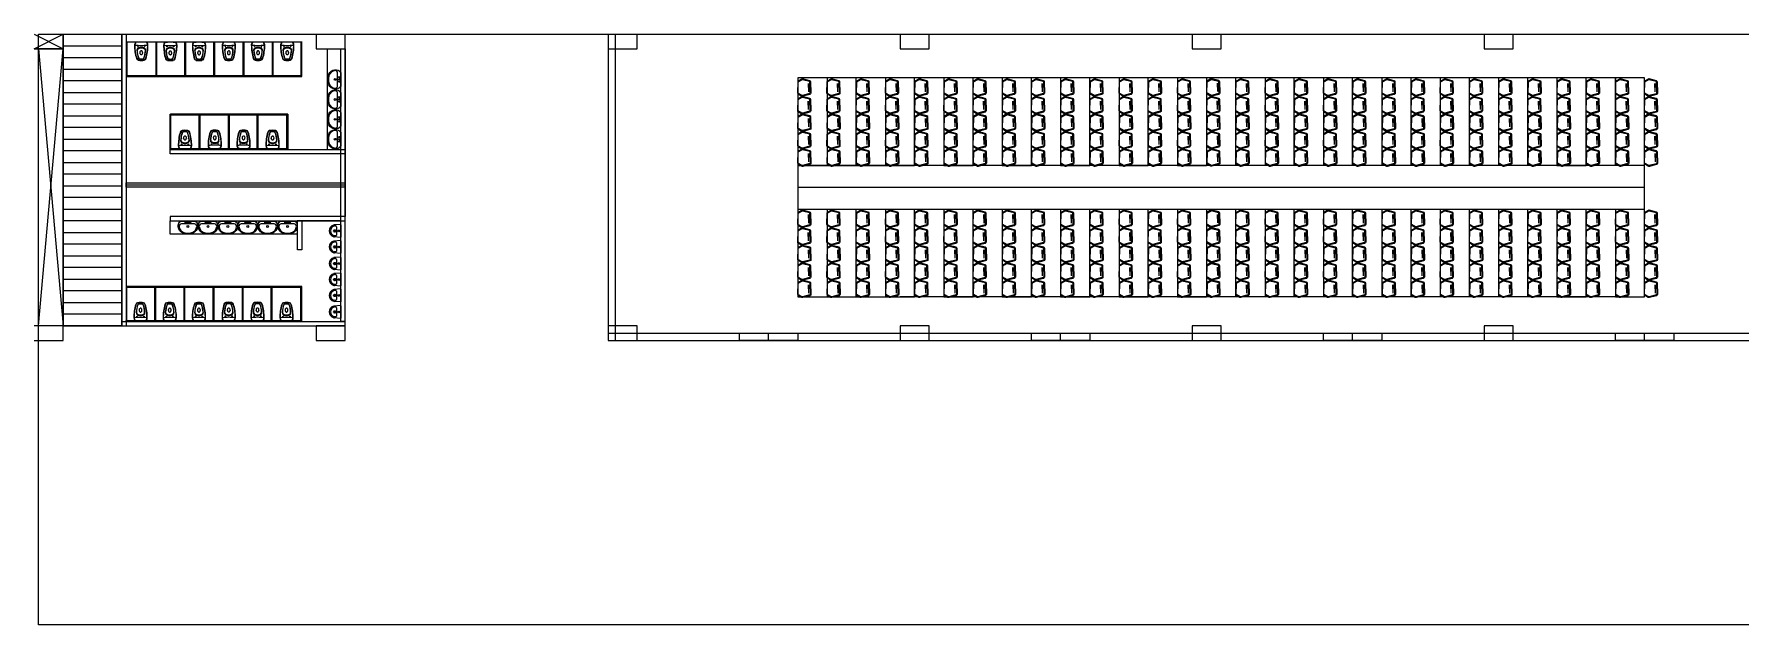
# Model space of a CAD drawing. Header units: millimetres. Extents: x 332 to 5606, y 276 to 1426.
# Drawn here: x 2323.7 to 2382.1, y 1328.7 to 1349 of the extents above; entities that cross this region are included whole.
import ezdxf

# ---------------------------------------------------------------- set-up
doc = ezdxf.new("R2010")
doc.units = ezdxf.units.MM

# ---------------------------------------------------------------- blocks, each defined once
blk = doc.blocks.new('Cadeira-Auditório-P1')
blk.add_line((0, 0.085), (-0.186, 0.085))
for points in [[(-0.235, 0.048), (-0.297, -0.195, 0.19305), (-0.292, -0.232), (-0.235, -0.334, 0.271204), (-0.191, -0.36), (0, -0.36)], [(-0.206, 0.04), (-0.268, -0.203, 0.19305), (-0.266, -0.217), (-0.186, -0.36, 0.221086)], [(0, 0.085), (-0.186, 0.085, 0.342369), (-0.235, 0.048)], [(0, 0.055), (-0.186, 0.055, 0.342369), (-0.206, 0.04, 0.342369)], [(0, 0.085), (0.187, 0.085, -0.342369), (0.235, 0.048)], [(0, 0.055), (0.187, 0.055, -0.342369), (0.206, 0.04, -0.342369)], [(0.235, 0.048), (0.298, -0.195, -0.19305), (0.293, -0.232), (0.236, -0.334, -0.271204), (0.192, -0.36), (0, -0.36)], [(0.206, 0.04), (0.269, -0.203, -0.19305), (0.267, -0.217), (0.187, -0.36, -0.271204)]]:
    blk.add_lwpolyline(points, format="xyb")
for points in [[(-0.145, 0), (0.142, 0)], [(-0.008, 0), (-0.145, 0)]]:
    blk.add_lwpolyline(points)
blk = doc.blocks.new('vaso_cx_acoplada_1')
at = {"linetype": 'Continuous'}
for centre in [(-0.111, -0.242), (0.122, -0.242)]:
    blk.add_circle(centre, 0.008, dxfattribs=at)
for centre, radius, start, end in [((-0.115, -0.184), 0.11, 136.53258, 180), ((1.375, -0.195), 1.6, 179.59001, 196.60114), ((0.001, -0.212), 0.215, 171.57167, 179.2851), ((1.375, -0.195), 1.59, 180.52436, 196.19572), ((0.001, -0.212), 0.215, 163.97838, 171.57167), ((-0.204, -0.182), 0.008, 171.57167, 263.63486), ((-0.101, -0.184), 0.11, 136.53258, 164.49464), ((0.005, 1.698), 1.9, 263.63486, 270), ((-0.249, -0.065), 0.07, 321.85553, 326.36654), ((-0.183, -0.109), 0.01, 95.71718, 146.36654), ((0.005, -1.99), 1.9, 90, 95.71718), ((-0.235, -0.065), 0.07, 321.85553, 326.36654), ((-0.16, -0.118), 0.0225, 114.52369, 139.29493), ((-0.071, -0.363), 0.075, 120.55827, 184.24766), ((0.852, -0.295), 1, 184.24766, 200.25979), ((-0.061, -0.382), 0.075, 116.10896, 182.02894), ((0.664, -0.356), 0.8, 182.02894, 200.9188), ((0.005, -0.493), 0.225, 90, 120.55827), ((0.005, -0.517), 0.225, 90, 116.10896), ((0.019, -0.458), 0.0636, 167.77794, 198.82445), ((-0.038, -0.446), 0.00501, 140.01374, 160.52979), ((-0.045, -0.439), 0.00416, 309.47185, 346.49014), ((0.048, -0.453), 0.0893, 163.27766, 172.12192), ((0.022, -0.458), 0.0664, 197.88836, 217.92673), ((0.027, -0.446), 0.0677, 144.04569, 163.27766), ((0.012, -0.466), 0.0536, 217.92673, 242.00627), ((0.014, -0.437), 0.0515, 119.72953, 144.04569), ((0.005, -0.478), 0.0398, 242.00627, 270), ((0.005, -0.422), 0.0347, 90, 119.72953), ((0.005, -1.99), 1.9, 84.28282, 90), ((0.005, 1.698), 1.9, 270, 276.36514), ((0.005, -0.493), 0.225, 59.44173, 90), ((0.005, -0.517), 0.225, 63.89104, 90), ((0.005, -0.422), 0.0347, 60.27047, 90), ((0.005, -0.478), 0.0398, 270, 297.99373), ((-0.003, -0.437), 0.0515, 35.95431, 60.27047), ((-0.001, -0.466), 0.0536, 297.99373, 322.07327), ((-0.016, -0.446), 0.0677, 16.72234, 35.95431), ((-0.011, -0.458), 0.0664, 322.07327, 342.11164), ((-0.037, -0.453), 0.0893, 7.87808, 16.72234), ((0.056, -0.439), 0.00416, 193.50986, 230.52815), ((-0.008, -0.458), 0.0636, 341.17555, 12.22206), ((0.049, -0.446), 0.00501, 19.47021, 39.98626), ((-0.653, -0.356), 0.8, 339.0812, 357.97106), ((-0.841, -0.295), 1, 339.74021, 355.75234), ((0.071, -0.382), 0.075, 357.97106, 63.89104), ((0.082, -0.363), 0.075, 355.75234, 59.44173), ((-1.364, -0.195), 1.59, 343.80428, 359.47564), ((-1.364, -0.195), 1.6, 343.39886, 0.40999), ((0.171, -0.118), 0.0225, 40.70507, 65.47631), ((0.246, -0.065), 0.07, 213.63346, 218.14447), ((0.111, -0.184), 0.11, 15.50536, 43.46742), ((0.194, -0.109), 0.01, 33.63346, 84.28282), ((0.26, -0.065), 0.07, 213.63346, 218.14447), ((0.125, -0.184), 0.11, 0, 43.46742), ((0.215, -0.182), 0.008, 276.36514, 8.42833), ((0.01, -0.212), 0.215, 8.42833, 16.02162), ((0.01, -0.212), 0.215, 0.7149, 8.42833), ((-0.081, -0.629), 0.08, 196.60114, 260.40415), ((-0.075, -0.616), 0.08, 196.19572, 260.88992), ((0.005, -0.117), 0.6, 260.40415, 270), ((0.005, -0.117), 0.586, 260.88992, 270), ((-0.062, -0.632), 0.026, 200.25979, 262.53667), ((-0.059, -0.633), 0.026, 200.9188, 262.88031), ((0.005, -0.117), 0.546, 262.53667, 270), ((0.005, -0.117), 0.546, 270, 277.46333), ((0.005, -0.117), 0.586, 270, 279.11008), ((0.005, -0.117), 0.6, 270, 279.59585), ((0.07, -0.633), 0.026, 277.11969, 339.0812), ((0.073, -0.632), 0.026, 277.46333, 339.74021), ((0.086, -0.616), 0.08, 279.11008, 343.80428), ((0.092, -0.629), 0.08, 279.59585, 343.39886)]:
    blk.add_arc(centre, radius, start, end, dxfattribs=at)
blk = doc.blocks.new('mictorio')
for p, q in [((-0.214, 0), (0.214, 0)), ((-0.221, -0.008), (-0.203, -0.242)), ((-0.171, -0.19), (-0.165, -0.236)), ((-0.143, -0.157), (0.143, -0.157)), ((0.171, -0.19), (0.165, -0.236)), ((0.221, -0.008), (0.203, -0.242))]:
    blk.add_line(p, q)
for centre, radius in [((-0.028, -0.196), 0.0107), ((-0.028, -0.227), 0.0107), ((0, -0.072), 0.0286), ((0, -0.072), 0.0143), ((0, -0.18), 0.0107), ((0, -0.243), 0.0107), ((0.028, -0.196), 0.0107), ((0.028, -0.227), 0.0107)]:
    blk.add_circle(centre, radius)
for centre, radius, start, end in [((-0.214, -0.007), 0.00716, 90, 184.572), ((0.214, -0.007), 0.00716, 355.428, 90), ((-0.13, -0.229), 0.0737, 108.63175, 194.85038), ((0, -0.192), 0.209, 195.65293, 344.34707), ((-0.143, -0.186), 0.0286, 90, 187.76517), ((0, -0.181), 0.174, 198.68934, 341.31066), ((0.143, -0.186), 0.0286, 352.23483, 90), ((0.13, -0.229), 0.0737, 345.14962, 71.36825)]:
    blk.add_arc(centre, radius, start, end)
blk = doc.blocks.new('lavatorio_66x45')
blk.add_lwpolyline([(-0.285, -0.029, -0.247757), (-0.23, 0), (0, 0), (0.23, 0, -0.247757), (0.285, -0.029, -0.523187), (0.129, -0.437, -0.064231), (0, -0.454, -0.064231), (-0.129, -0.437, -0.523187)], format="xyb", close=True)
for points in [[(0.122, -0.408, 0.331039), (0.301, -0.191, 0.428943), (0.221, -0.107), (0, -0.107), (-0.221, -0.107, 0.428943), (-0.301, -0.191, 0.331039), (-0.122, -0.408)], [(-0.284, -0.053, -0.019603), (-0.274, -0.037, -0.247757), (-0.23, -0.013), (0.23, -0.013, -0.247757), (0.274, -0.037, -0.019603), (0.284, -0.053, -0.064281)]]:
    blk.add_lwpolyline(points, format="xyb")
for centre, radius in [((-0.074, -0.053), 0.0234), ((0, -0.194), 0.03), ((0, -0.053), 0.0234), ((0.074, -0.053), 0.0234)]:
    blk.add_circle(centre, radius)
for start, end in [(253.49072, 270), (270, 286.50928)]:
    blk.add_arc((0, 0.053), 0.477, start, end)

msp = doc.modelspace()

# ---------------------------------------------------------------- linework, layer by layer
at = {"color": 1}
for p, q in [((2323.664, 1348.972), (2324.664, 1348.472)), ((2323.664, 1348.472), (2324.664, 1348.972)), ((2324.664, 1348.972), (2324.664, 1348.572)), ((2324.664, 1348.972), (2324.664, 1348.472)), ((2326.814, 1348.972), (2326.814, 1338.972)), ((2334.321, 1338.972), (2334.321, 1348.972)), ((2343.321, 1348.972), (2343.321, 1338.472)), ((2343.571, 1338.472), (2343.571, 1348.972)), ((2324.664, 1348.472), (2323.664, 1348.472)), ((2323.814, 1338.972), (2324.664, 1348.472)), ((2324.664, 1348.472), (2323.814, 1348.472)), ((2323.814, 1348.472), (2324.664, 1338.972)), ((2324.664, 1348.472), (2324.664, 1338.972)), ((2326.664, 1348.472), (2326.664, 1338.972)), ((2324.664, 1338.972), (2323.814, 1338.972)), ((2326.664, 1338.972), (2326.664, 1339.122)), ((2326.664, 1339.122), (2334.321, 1339.122)), ((2326.664, 1338.972), (2334.321, 1338.972)), ((2343.321, 1338.722), (2424.321, 1338.722)), ((2343.321, 1338.472), (2384.321, 1338.472)), ((2343.321, 1338.472), (2343.571, 1338.472))]:
    msp.add_line(p, q, dxfattribs=at)
for p, q in [((2324.664, 1348.472), (2324.664, 1348.972)), ((2324.664, 1338.972), (2324.664, 1348.972)), ((2324.664, 1348.572), (2326.664, 1348.572)), ((2324.664, 1348.572), (2324.664, 1348.172)), ((2326.664, 1348.972), (2326.664, 1348.472)), ((2326.664, 1338.972), (2326.664, 1348.972)), ((2333.321, 1348.972), (2333.321, 1348.472)), ((2334.321, 1348.472), (2334.321, 1348.972)), ((2343.321, 1348.972), (2343.321, 1348.472)), ((2344.321, 1348.472), (2344.321, 1348.972)), ((2353.321, 1348.972), (2353.321, 1348.472)), ((2354.321, 1348.472), (2354.321, 1348.972)), ((2363.321, 1348.972), (2363.321, 1348.472)), ((2364.321, 1348.472), (2364.321, 1348.972)), ((2373.321, 1348.972), (2373.321, 1348.472)), ((2374.321, 1348.472), (2374.321, 1348.972)), ((2323.664, 1348.472), (2324.664, 1348.472)), ((2323.814, 1348.472), (2324.664, 1348.472)), ((2324.664, 1348.172), (2326.664, 1348.172)), ((2324.664, 1348.172), (2324.664, 1347.772)), ((2333.321, 1348.472), (2334.321, 1348.472)), ((2343.321, 1348.472), (2344.321, 1348.472)), ((2353.321, 1348.472), (2354.321, 1348.472)), ((2363.321, 1348.472), (2364.321, 1348.472)), ((2373.321, 1348.472), (2374.321, 1348.472)), ((2324.664, 1347.772), (2326.664, 1347.772)), ((2326.664, 1347.372), (2324.664, 1347.372)), ((2324.664, 1347.372), (2324.664, 1346.972)), ((2326.664, 1347.772), (2326.664, 1347.372)), ((2324.664, 1346.972), (2326.664, 1346.972)), ((2326.664, 1346.972), (2326.664, 1346.572)), ((2326.664, 1346.572), (2324.664, 1346.572)), ((2324.664, 1346.572), (2324.664, 1346.172)), ((2324.664, 1346.172), (2326.664, 1346.172)), ((2326.664, 1345.772), (2324.664, 1345.772)), ((2324.664, 1345.772), (2324.664, 1345.372)), ((2326.664, 1346.172), (2326.664, 1345.772)), ((2324.664, 1345.372), (2326.664, 1345.372)), ((2326.664, 1345.372), (2326.664, 1344.972)), ((2326.664, 1344.972), (2324.664, 1344.972)), ((2324.664, 1344.972), (2324.664, 1344.572)), ((2324.664, 1344.572), (2326.664, 1344.572)), ((2326.664, 1344.572), (2326.664, 1344.172)), ((2326.664, 1344.172), (2324.664, 1344.172)), ((2324.664, 1344.172), (2324.664, 1343.772)), ((2324.664, 1343.772), (2326.664, 1343.772)), ((2326.664, 1343.372), (2324.664, 1343.372)), ((2324.664, 1343.372), (2324.664, 1342.972)), ((2326.664, 1343.772), (2326.664, 1343.372)), ((2324.664, 1342.972), (2326.664, 1342.972)), ((2326.664, 1342.972), (2326.664, 1342.572)), ((2326.664, 1342.572), (2324.664, 1342.572)), ((2324.664, 1342.572), (2324.664, 1342.172)), ((2324.664, 1342.172), (2326.664, 1342.172)), ((2326.664, 1342.172), (2326.664, 1341.772)), ((2326.664, 1341.772), (2324.664, 1341.772)), ((2324.664, 1341.772), (2324.664, 1341.372)), ((2324.664, 1341.372), (2326.664, 1341.372)), ((2326.664, 1340.972), (2324.664, 1340.972)), ((2324.664, 1340.972), (2324.664, 1340.572)), ((2326.664, 1341.372), (2326.664, 1340.972)), ((2324.664, 1340.572), (2326.664, 1340.572)), ((2326.664, 1340.572), (2326.664, 1340.172)), ((2326.664, 1340.172), (2324.664, 1340.172)), ((2324.664, 1340.172), (2324.664, 1339.772)), ((2324.664, 1339.772), (2326.664, 1339.772)), ((2326.664, 1339.772), (2326.664, 1339.372)), ((2326.664, 1339.372), (2324.664, 1339.372)), ((2324.664, 1339.372), (2324.664, 1338.972)), ((2324.664, 1338.972), (2323.664, 1338.972)), ((2324.664, 1338.472), (2324.664, 1338.972)), ((2326.664, 1338.972), (2324.664, 1338.972)), ((2324.664, 1338.972), (2326.664, 1338.972)), ((2334.321, 1338.972), (2333.321, 1338.972)), ((2333.321, 1338.972), (2333.321, 1338.472)), ((2334.321, 1338.472), (2334.321, 1338.972)), ((2344.321, 1338.972), (2343.321, 1338.972)), ((2343.321, 1338.972), (2343.321, 1338.472)), ((2344.321, 1338.472), (2344.321, 1338.972)), ((2354.321, 1338.972), (2353.321, 1338.972)), ((2353.321, 1338.972), (2353.321, 1338.472)), ((2354.321, 1338.472), (2354.321, 1338.972)), ((2364.321, 1338.972), (2363.321, 1338.972)), ((2363.321, 1338.972), (2363.321, 1338.472)), ((2364.321, 1338.472), (2364.321, 1338.972)), ((2374.321, 1338.972), (2373.321, 1338.972)), ((2373.321, 1338.972), (2373.321, 1338.472)), ((2374.321, 1338.472), (2374.321, 1338.972)), ((2323.664, 1338.472), (2324.664, 1338.472)), ((2333.321, 1338.472), (2334.321, 1338.472)), ((2343.321, 1338.472), (2344.321, 1338.472)), ((2353.321, 1338.472), (2354.321, 1338.472)), ((2363.321, 1338.472), (2364.321, 1338.472)), ((2373.321, 1338.472), (2374.321, 1338.472))]:
    msp.add_line(p, q)
at = {"color": 3}
for p, q in [((2326.813, 1348.722), (2326.813, 1347.522)), ((2332.798, 1348.692), (2326.813, 1348.692)), ((2326.828, 1348.722), (2326.828, 1347.522)), ((2326.828, 1348.722), (2326.828, 1347.522)), ((2326.843, 1348.722), (2326.843, 1347.522)), ((2327.828, 1348.722), (2327.828, 1347.522)), ((2327.858, 1348.722), (2327.858, 1347.522)), ((2328.813, 1348.722), (2328.813, 1347.522)), ((2328.828, 1348.722), (2328.828, 1347.522)), ((2328.828, 1348.722), (2328.828, 1347.522)), ((2328.843, 1348.722), (2328.843, 1347.522)), ((2329.813, 1348.722), (2329.813, 1347.522)), ((2329.828, 1348.722), (2329.828, 1347.522)), ((2329.828, 1348.722), (2329.828, 1347.522)), ((2329.843, 1348.722), (2329.843, 1347.522)), ((2330.813, 1348.722), (2330.813, 1347.522)), ((2330.828, 1348.722), (2330.828, 1347.522)), ((2330.828, 1348.722), (2330.828, 1347.522)), ((2330.843, 1348.722), (2330.843, 1347.522)), ((2331.813, 1348.722), (2331.813, 1347.522)), ((2331.828, 1348.722), (2331.828, 1347.522)), ((2331.843, 1348.722), (2331.843, 1347.522)), ((2332.798, 1348.722), (2332.798, 1347.522)), ((2332.828, 1347.522), (2332.828, 1348.722)), ((2334.171, 1339.125), (2334.171, 1348.472)), ((2334.171, 1348.472), (2334.321, 1348.472)), ((2334.321, 1348.472), (2334.321, 1343.797)), ((2326.813, 1347.552), (2332.828, 1347.552)), ((2326.813, 1347.522), (2326.828, 1347.522)), ((2326.828, 1347.522), (2327.828, 1347.522)), ((2327.828, 1347.522), (2327.828, 1347.552)), ((2327.828, 1347.522), (2328.828, 1347.522)), ((2328.828, 1347.522), (2329.828, 1347.522)), ((2329.828, 1347.522), (2330.828, 1347.522)), ((2330.828, 1347.522), (2331.828, 1347.522)), ((2331.828, 1347.522), (2332.828, 1347.522)), ((2353.321, 1347.472), (2349.821, 1347.472)), ((2349.821, 1347.472), (2349.821, 1344.472)), ((2349.821, 1347.472), (2349.821, 1344.472)), ((2350.821, 1347.472), (2350.821, 1344.472)), ((2350.821, 1347.472), (2350.821, 1344.472)), ((2351.821, 1344.472), (2351.821, 1347.472)), ((2351.821, 1344.472), (2351.821, 1347.472)), ((2352.821, 1347.472), (2352.821, 1344.472)), ((2352.821, 1347.472), (2352.821, 1344.472)), ((2377.821, 1347.472), (2353.321, 1347.472)), ((2353.821, 1344.472), (2353.821, 1347.472)), ((2353.821, 1344.472), (2353.821, 1347.472)), ((2354.821, 1347.472), (2354.821, 1344.472)), ((2354.821, 1347.472), (2354.821, 1344.472)), ((2355.821, 1344.472), (2355.821, 1347.472)), ((2355.821, 1344.472), (2355.821, 1347.472)), ((2356.821, 1347.472), (2356.821, 1344.472)), ((2356.821, 1347.472), (2356.821, 1344.472)), ((2357.821, 1344.472), (2357.821, 1347.472)), ((2357.821, 1344.472), (2357.821, 1347.472)), ((2358.821, 1347.472), (2358.821, 1344.472)), ((2358.821, 1347.472), (2358.821, 1344.472)), ((2359.821, 1344.472), (2359.821, 1347.472)), ((2359.821, 1344.472), (2359.821, 1347.472)), ((2360.821, 1347.472), (2360.821, 1344.472)), ((2360.821, 1347.472), (2360.821, 1344.472)), ((2361.821, 1344.472), (2361.821, 1347.472)), ((2361.821, 1344.472), (2361.821, 1347.472)), ((2362.821, 1347.472), (2362.821, 1344.472)), ((2362.821, 1347.472), (2362.821, 1344.472)), ((2363.821, 1347.472), (2363.821, 1344.472)), ((2363.821, 1347.472), (2363.821, 1344.472)), ((2364.821, 1344.472), (2364.821, 1347.472)), ((2364.821, 1344.472), (2364.821, 1347.472)), ((2365.821, 1347.472), (2365.821, 1344.472)), ((2365.821, 1347.472), (2365.821, 1344.472)), ((2366.821, 1344.472), (2366.821, 1347.472)), ((2366.821, 1344.472), (2366.821, 1347.472)), ((2367.821, 1347.472), (2367.821, 1344.472)), ((2367.821, 1347.472), (2367.821, 1344.472)), ((2368.821, 1344.472), (2368.821, 1347.472)), ((2368.821, 1344.472), (2368.821, 1347.472)), ((2369.821, 1347.472), (2369.821, 1344.472)), ((2369.821, 1347.472), (2369.821, 1344.472)), ((2370.821, 1344.472), (2370.821, 1347.472)), ((2370.821, 1344.472), (2370.821, 1347.472)), ((2371.821, 1347.472), (2371.821, 1344.472)), ((2371.821, 1347.472), (2371.821, 1344.472)), ((2372.821, 1344.472), (2372.821, 1347.472)), ((2372.821, 1344.472), (2372.821, 1347.472)), ((2373.821, 1347.472), (2373.821, 1344.472)), ((2373.821, 1347.472), (2373.821, 1344.472)), ((2374.821, 1344.472), (2374.821, 1347.472)), ((2374.821, 1344.472), (2374.821, 1347.472)), ((2375.821, 1347.472), (2375.821, 1344.472)), ((2375.821, 1347.472), (2375.821, 1344.472)), ((2376.821, 1344.472), (2376.821, 1347.472)), ((2376.821, 1344.472), (2376.821, 1347.472)), ((2377.821, 1344.472), (2377.821, 1347.472)), ((2377.821, 1347.472), (2377.821, 1344.472)), ((2378.821, 1347.472), (2377.821, 1347.472)), ((2378.821, 1344.472), (2378.821, 1347.472)), ((2328.321, 1345.022), (2328.321, 1346.222)), ((2328.321, 1346.222), (2332.351, 1346.222)), ((2332.351, 1346.192), (2328.321, 1346.192)), ((2328.336, 1345.022), (2328.336, 1346.222)), ((2329.336, 1346.222), (2328.336, 1346.222)), ((2328.336, 1345.022), (2328.336, 1346.222)), ((2328.351, 1345.022), (2328.351, 1346.222)), ((2329.321, 1345.022), (2329.321, 1346.222)), ((2329.336, 1345.022), (2329.336, 1346.222)), ((2330.336, 1346.222), (2329.336, 1346.222)), ((2329.336, 1345.022), (2329.336, 1346.222)), ((2329.351, 1345.022), (2329.351, 1346.222)), ((2330.321, 1345.022), (2330.321, 1346.222)), ((2330.336, 1345.022), (2330.336, 1346.222)), ((2331.336, 1346.222), (2330.336, 1346.222)), ((2330.336, 1345.022), (2330.336, 1346.222)), ((2330.351, 1345.022), (2330.351, 1346.222)), ((2331.306, 1345.022), (2331.306, 1346.222)), ((2331.336, 1345.022), (2331.336, 1346.222)), ((2332.336, 1346.222), (2331.336, 1346.222)), ((2331.336, 1346.222), (2331.336, 1346.192)), ((2332.321, 1345.022), (2332.321, 1346.222)), ((2332.336, 1345.022), (2332.336, 1346.222)), ((2332.336, 1345.022), (2332.336, 1346.222)), ((2332.351, 1346.222), (2332.336, 1346.222)), ((2332.351, 1345.022), (2332.351, 1346.222)), ((2332.351, 1346.222), (2332.351, 1345.022)), ((2328.321, 1345.052), (2332.351, 1345.052)), ((2328.321, 1344.872), (2328.321, 1345.022)), ((2328.321, 1345.022), (2334.321, 1345.022)), ((2328.336, 1345.022), (2329.336, 1345.022)), ((2329.336, 1345.022), (2330.336, 1345.022)), ((2330.336, 1345.022), (2331.336, 1345.022)), ((2331.336, 1345.022), (2331.306, 1345.022)), ((2331.336, 1345.022), (2332.336, 1345.022)), ((2332.336, 1345.022), (2332.351, 1345.022)), ((2334.321, 1344.872), (2328.321, 1344.872)), ((2334.321, 1343.872), (2334.321, 1344.872)), ((2349.821, 1344.472), (2349.821, 1343.722)), ((2377.821, 1344.472), (2349.821, 1344.472)), ((2349.821, 1344.472), (2353.321, 1344.472)), ((2350.821, 1344.472), (2351.821, 1344.472)), ((2352.821, 1344.472), (2353.821, 1344.472)), ((2378.821, 1344.472), (2353.321, 1344.472)), ((2354.821, 1344.472), (2355.821, 1344.472)), ((2356.821, 1344.472), (2357.821, 1344.472)), ((2358.821, 1344.472), (2359.821, 1344.472)), ((2360.821, 1344.472), (2361.821, 1344.472)), ((2362.821, 1344.472), (2363.821, 1344.472)), ((2375.821, 1344.472), (2376.821, 1344.472)), ((2378.821, 1343.722), (2378.821, 1344.472)), ((2326.814, 1343.722), (2326.814, 1343.872)), ((2326.814, 1343.872), (2334.321, 1343.872)), ((2334.321, 1343.797), (2326.814, 1343.797)), ((2334.321, 1343.722), (2326.814, 1343.722)), ((2334.321, 1339.122), (2334.321, 1343.797)), ((2334.321, 1343.797), (2334.321, 1343.722)), ((2334.321, 1343.722), (2334.321, 1342.722)), ((2349.821, 1343.722), (2378.821, 1343.722)), ((2349.821, 1343.722), (2349.821, 1342.972)), ((2378.821, 1342.972), (2378.821, 1343.722)), ((2334.321, 1342.722), (2328.321, 1342.722)), ((2328.321, 1342.722), (2328.321, 1342.572)), ((2349.821, 1342.972), (2378.821, 1342.972)), ((2349.821, 1342.972), (2349.821, 1339.972)), ((2349.821, 1342.972), (2350.821, 1342.972)), ((2350.821, 1342.972), (2350.821, 1339.972)), ((2351.821, 1339.972), (2351.821, 1342.972)), ((2351.821, 1342.972), (2352.821, 1342.972)), ((2352.821, 1342.972), (2352.821, 1339.972)), ((2353.821, 1339.972), (2353.821, 1342.972)), ((2353.821, 1342.972), (2354.821, 1342.972)), ((2354.821, 1342.972), (2354.821, 1339.972)), ((2355.821, 1339.972), (2355.821, 1342.972)), ((2355.821, 1342.972), (2356.821, 1342.972)), ((2356.821, 1342.972), (2356.821, 1339.972)), ((2357.821, 1339.972), (2357.821, 1342.972)), ((2357.821, 1342.972), (2358.821, 1342.972)), ((2358.821, 1342.972), (2358.821, 1339.972)), ((2359.821, 1339.972), (2359.821, 1342.972)), ((2359.821, 1342.972), (2360.821, 1342.972)), ((2360.821, 1342.972), (2360.821, 1339.972)), ((2361.821, 1339.972), (2361.821, 1342.972)), ((2361.821, 1342.972), (2362.821, 1342.972)), ((2362.821, 1342.972), (2362.821, 1339.972)), ((2363.821, 1342.972), (2363.821, 1339.972)), ((2364.821, 1339.972), (2364.821, 1342.972)), ((2365.821, 1342.972), (2365.821, 1339.972)), ((2366.821, 1339.972), (2366.821, 1342.972)), ((2367.821, 1342.972), (2367.821, 1339.972)), ((2368.821, 1339.972), (2368.821, 1342.972)), ((2369.821, 1342.972), (2369.821, 1339.972)), ((2370.821, 1339.972), (2370.821, 1342.972)), ((2371.821, 1342.972), (2371.821, 1339.972)), ((2372.821, 1339.972), (2372.821, 1342.972)), ((2373.821, 1342.972), (2373.821, 1339.972)), ((2374.821, 1339.972), (2374.821, 1342.972)), ((2375.821, 1342.972), (2375.821, 1339.972)), ((2376.821, 1339.972), (2376.821, 1342.972)), ((2377.821, 1342.972), (2377.821, 1339.972)), ((2378.821, 1339.972), (2378.821, 1342.972)), ((2328.321, 1342.572), (2334.321, 1342.572)), ((2334.171, 1342.572), (2332.671, 1342.572)), ((2332.679, 1341.572), (2332.679, 1342.572)), ((2332.829, 1342.572), (2332.829, 1341.572)), ((2332.829, 1341.572), (2332.679, 1341.572)), ((2327.814, 1340.322), (2326.814, 1340.322)), ((2326.814, 1340.322), (2326.814, 1339.122)), ((2332.829, 1340.292), (2326.814, 1340.292)), ((2326.844, 1339.122), (2326.844, 1340.322)), ((2327.799, 1339.122), (2327.799, 1340.322)), ((2327.814, 1339.122), (2327.814, 1340.322)), ((2328.814, 1340.322), (2327.814, 1340.322)), ((2327.829, 1339.122), (2327.829, 1340.322)), ((2328.799, 1339.122), (2328.799, 1340.322)), ((2328.814, 1339.122), (2328.814, 1340.322)), ((2329.814, 1340.322), (2328.814, 1340.322)), ((2328.814, 1339.122), (2328.814, 1340.322)), ((2328.829, 1339.122), (2328.829, 1340.322)), ((2329.799, 1339.122), (2329.799, 1340.322)), ((2329.814, 1339.122), (2329.814, 1340.322)), ((2330.814, 1340.322), (2329.814, 1340.322)), ((2329.814, 1339.122), (2329.814, 1340.322)), ((2329.829, 1339.122), (2329.829, 1340.322)), ((2330.799, 1339.122), (2330.799, 1340.322)), ((2330.814, 1339.122), (2330.814, 1340.322)), ((2331.814, 1340.322), (2330.814, 1340.322)), ((2330.814, 1339.122), (2330.814, 1340.322)), ((2330.829, 1339.122), (2330.829, 1340.322)), ((2331.784, 1339.122), (2331.784, 1340.322)), ((2331.814, 1339.122), (2331.814, 1340.322)), ((2332.814, 1340.322), (2331.814, 1340.322)), ((2331.814, 1340.322), (2331.814, 1340.292)), ((2332.799, 1339.122), (2332.799, 1340.322)), ((2332.814, 1339.122), (2332.814, 1340.322)), ((2332.814, 1339.122), (2332.814, 1340.322)), ((2332.829, 1340.322), (2332.814, 1340.322)), ((2332.829, 1339.122), (2332.829, 1340.322)), ((2349.821, 1339.972), (2353.321, 1339.972)), ((2350.821, 1339.972), (2351.821, 1339.972)), ((2352.821, 1339.972), (2353.821, 1339.972)), ((2377.821, 1339.972), (2353.321, 1339.972)), ((2354.821, 1339.972), (2355.821, 1339.972)), ((2356.821, 1339.972), (2357.821, 1339.972)), ((2358.821, 1339.972), (2359.821, 1339.972)), ((2360.821, 1339.972), (2361.821, 1339.972)), ((2362.821, 1339.972), (2363.821, 1339.972)), ((2375.821, 1339.972), (2376.821, 1339.972)), ((2377.821, 1339.972), (2378.821, 1339.972)), ((2326.814, 1339.122), (2326.814, 1339.152)), ((2326.814, 1339.122), (2327.814, 1339.122)), ((2326.814, 1339.122), (2327.814, 1339.122)), ((2326.814, 1339.122), (2326.844, 1339.122)), ((2326.844, 1339.152), (2332.829, 1339.152)), ((2327.814, 1339.122), (2327.799, 1339.122)), ((2327.814, 1339.122), (2328.814, 1339.122)), ((2327.814, 1339.122), (2327.829, 1339.122)), ((2328.814, 1339.122), (2329.814, 1339.122)), ((2329.814, 1339.122), (2330.814, 1339.122)), ((2330.814, 1339.122), (2331.814, 1339.122)), ((2331.814, 1339.122), (2331.784, 1339.122)), ((2331.814, 1339.122), (2332.814, 1339.122)), ((2332.814, 1339.122), (2332.829, 1339.122)), ((2334.321, 1339.122), (2334.171, 1339.125)), ((2347.821, 1338.472), (2347.821, 1338.722)), ((2347.821, 1338.722), (2348.821, 1338.722)), ((2348.821, 1338.472), (2348.821, 1338.722)), ((2348.821, 1338.722), (2349.821, 1338.722)), ((2349.821, 1338.722), (2349.821, 1338.472)), ((2357.821, 1338.472), (2357.821, 1338.722)), ((2357.821, 1338.722), (2358.821, 1338.722)), ((2358.821, 1338.472), (2358.821, 1338.722)), ((2358.821, 1338.722), (2359.821, 1338.722)), ((2359.821, 1338.722), (2359.821, 1338.472)), ((2367.821, 1338.472), (2367.821, 1338.722)), ((2367.821, 1338.722), (2368.821, 1338.722)), ((2368.821, 1338.472), (2368.821, 1338.722)), ((2368.821, 1338.722), (2369.821, 1338.722)), ((2369.821, 1338.722), (2369.821, 1338.472)), ((2377.821, 1338.472), (2377.821, 1338.722)), ((2377.821, 1338.722), (2378.821, 1338.722)), ((2378.821, 1338.472), (2378.821, 1338.722)), ((2378.821, 1338.722), (2379.821, 1338.722)), ((2379.821, 1338.722), (2379.821, 1338.472)), ((2348.821, 1338.472), (2347.821, 1338.472)), ((2349.821, 1338.472), (2348.821, 1338.472)), ((2358.821, 1338.472), (2357.821, 1338.472)), ((2359.821, 1338.472), (2358.821, 1338.472)), ((2368.821, 1338.472), (2367.821, 1338.472)), ((2369.821, 1338.472), (2368.821, 1338.472)), ((2378.821, 1338.472), (2377.821, 1338.472)), ((2379.821, 1338.472), (2378.821, 1338.472))]:
    msp.add_line(p, q, dxfattribs=at)
at = {"color": 7, "true_color": 0xffffff}
for p, q in [((2333.717, 1345.022), (2333.717, 1348.472)), ((2328.321, 1342.119), (2328.321, 1342.572)), ((2332.679, 1342.119), (2328.321, 1342.119))]:
    msp.add_line(p, q, dxfattribs=at)
at = {"color": 1, "lineweight": -3}
msp.add_lwpolyline([(2323.814, 1348.972), (2443.814, 1348.972), (2443.814, 1328.722), (2323.814, 1328.722)], close=True, dxfattribs=at)

# ---------------------------------------------------------------- block references
at = {"color": 3}
for name, p in [('vaso_cx_acoplada_1', (2327.328, 1348.786)), ('vaso_cx_acoplada_1', (2328.323, 1348.781)), ('vaso_cx_acoplada_1', (2329.308, 1348.781)), ('vaso_cx_acoplada_1', (2330.328, 1348.786)), ('vaso_cx_acoplada_1', (2331.328, 1348.786)), ('vaso_cx_acoplada_1', (2332.328, 1348.786)), ('lavatorio_66x45', (2328.932, 1342.572)), ('lavatorio_66x45', (2329.619, 1342.572)), ('lavatorio_66x45', (2330.299, 1342.572)), ('lavatorio_66x45', (2330.981, 1342.572)), ('lavatorio_66x45', (2331.661, 1342.572)), ('lavatorio_66x45', (2332.344, 1342.572))]:
    msp.add_blockref(name, p, dxfattribs=at)
for name, p, rotation in [('lavatorio_66x45', (2334.167, 1347.418), 270), ('Cadeira-Auditório-P1', (2350.181, 1347.138), 270), ('Cadeira-Auditório-P1', (2351.179, 1347.138), 270), ('Cadeira-Auditório-P1', (2352.184, 1347.138), 270), ('Cadeira-Auditório-P1', (2353.184, 1347.138), 270), ('Cadeira-Auditório-P1', (2354.187, 1347.138), 270), ('Cadeira-Auditório-P1', (2355.189, 1347.138), 270), ('Cadeira-Auditório-P1', (2356.186, 1347.138), 270), ('Cadeira-Auditório-P1', (2357.187, 1347.138), 270), ('Cadeira-Auditório-P1', (2358.188, 1347.138), 270), ('Cadeira-Auditório-P1', (2359.187, 1347.138), 270), ('Cadeira-Auditório-P1', (2360.187, 1347.138), 270), ('Cadeira-Auditório-P1', (2361.189, 1347.138), 270), ('Cadeira-Auditório-P1', (2362.186, 1347.138), 270), ('Cadeira-Auditório-P1', (2363.187, 1347.138), 270), ('Cadeira-Auditório-P1', (2364.189, 1347.141), 270), ('Cadeira-Auditório-P1', (2365.186, 1347.138), 270), ('Cadeira-Auditório-P1', (2366.187, 1347.138), 270), ('Cadeira-Auditório-P1', (2367.189, 1347.138), 270), ('Cadeira-Auditório-P1', (2368.187, 1347.138), 270), ('Cadeira-Auditório-P1', (2369.187, 1347.138), 270), ('Cadeira-Auditório-P1', (2370.198, 1347.138), 270), ('Cadeira-Auditório-P1', (2371.193, 1347.138), 270), ('Cadeira-Auditório-P1', (2372.183, 1347.138), 270), ('Cadeira-Auditório-P1', (2373.188, 1347.138), 270), ('Cadeira-Auditório-P1', (2374.189, 1347.138), 270), ('Cadeira-Auditório-P1', (2375.19, 1347.138), 270), ('Cadeira-Auditório-P1', (2376.19, 1347.138), 270), ('Cadeira-Auditório-P1', (2377.187, 1347.138), 270), ('Cadeira-Auditório-P1', (2378.19, 1347.138), 270), ('Cadeira-Auditório-P1', (2379.176, 1347.136), 270), ('lavatorio_66x45', (2334.167, 1346.731), 270), ('Cadeira-Auditório-P1', (2350.178, 1346.531), 270), ('Cadeira-Auditório-P1', (2351.177, 1346.531), 270), ('Cadeira-Auditório-P1', (2352.182, 1346.531), 270), ('Cadeira-Auditório-P1', (2353.182, 1346.531), 270), ('Cadeira-Auditório-P1', (2354.185, 1346.531), 270), ('Cadeira-Auditório-P1', (2355.186, 1346.531), 270), ('Cadeira-Auditório-P1', (2356.184, 1346.531), 270), ('Cadeira-Auditório-P1', (2357.185, 1346.531), 270), ('Cadeira-Auditório-P1', (2358.186, 1346.531), 270), ('Cadeira-Auditório-P1', (2359.184, 1346.531), 270), ('Cadeira-Auditório-P1', (2360.185, 1346.531), 270), ('Cadeira-Auditório-P1', (2361.186, 1346.531), 270), ('Cadeira-Auditório-P1', (2362.184, 1346.531), 270), ('Cadeira-Auditório-P1', (2363.185, 1346.531), 270), ('Cadeira-Auditório-P1', (2364.186, 1346.534), 270), ('Cadeira-Auditório-P1', (2365.183, 1346.531), 270), ('Cadeira-Auditório-P1', (2366.185, 1346.531), 270), ('Cadeira-Auditório-P1', (2367.186, 1346.531), 270), ('Cadeira-Auditório-P1', (2368.184, 1346.531), 270), ('Cadeira-Auditório-P1', (2369.185, 1346.531), 270), ('Cadeira-Auditório-P1', (2370.196, 1346.531), 270), ('Cadeira-Auditório-P1', (2371.191, 1346.531), 270), ('Cadeira-Auditório-P1', (2372.181, 1346.531), 270), ('Cadeira-Auditório-P1', (2373.186, 1346.531), 270), ('Cadeira-Auditório-P1', (2374.187, 1346.531), 270), ('Cadeira-Auditório-P1', (2375.187, 1346.531), 270), ('Cadeira-Auditório-P1', (2376.188, 1346.531), 270), ('Cadeira-Auditório-P1', (2377.185, 1346.531), 270), ('Cadeira-Auditório-P1', (2378.188, 1346.531), 270), ('Cadeira-Auditório-P1', (2379.173, 1346.529), 270), ('lavatorio_66x45', (2334.167, 1346.05), 270), ('Cadeira-Auditório-P1', (2350.186, 1345.932), 270), ('Cadeira-Auditório-P1', (2351.185, 1345.932), 270), ('Cadeira-Auditório-P1', (2352.189, 1345.932), 270), ('Cadeira-Auditório-P1', (2353.19, 1345.932), 270), ('Cadeira-Auditório-P1', (2354.193, 1345.932), 270), ('Cadeira-Auditório-P1', (2355.194, 1345.932), 270), ('Cadeira-Auditório-P1', (2356.192, 1345.932), 270), ('Cadeira-Auditório-P1', (2357.193, 1345.932), 270), ('Cadeira-Auditório-P1', (2358.194, 1345.932), 270), ('Cadeira-Auditório-P1', (2359.192, 1345.932), 270), ('Cadeira-Auditório-P1', (2360.192, 1345.932), 270), ('Cadeira-Auditório-P1', (2361.194, 1345.932), 270), ('Cadeira-Auditório-P1', (2362.192, 1345.932), 270), ('Cadeira-Auditório-P1', (2363.192, 1345.932), 270), ('Cadeira-Auditório-P1', (2364.194, 1345.935), 270), ('Cadeira-Auditório-P1', (2365.191, 1345.932), 270), ('Cadeira-Auditório-P1', (2366.193, 1345.932), 270), ('Cadeira-Auditório-P1', (2367.194, 1345.932), 270), ('Cadeira-Auditório-P1', (2368.192, 1345.932), 270), ('Cadeira-Auditório-P1', (2369.193, 1345.932), 270), ('Cadeira-Auditório-P1', (2370.203, 1345.932), 270), ('Cadeira-Auditório-P1', (2371.199, 1345.932), 270), ('Cadeira-Auditório-P1', (2372.189, 1345.932), 270), ('Cadeira-Auditório-P1', (2373.194, 1345.932), 270), ('Cadeira-Auditório-P1', (2374.194, 1345.932), 270), ('Cadeira-Auditório-P1', (2375.195, 1345.932), 270), ('Cadeira-Auditório-P1', (2376.195, 1345.932), 270), ('Cadeira-Auditório-P1', (2377.193, 1345.932), 270), ('Cadeira-Auditório-P1', (2378.196, 1345.932), 270), ('Cadeira-Auditório-P1', (2379.181, 1345.93), 270), ('vaso_cx_acoplada_1', (2328.836, 1344.957), 179.999999999994), ('vaso_cx_acoplada_1', (2329.857, 1344.962), 179.999999999994), ('vaso_cx_acoplada_1', (2330.842, 1344.962), 179.999999999994), ('vaso_cx_acoplada_1', (2331.836, 1344.957), 179.999999999994), ('lavatorio_66x45', (2334.167, 1345.368), 270), ('Cadeira-Auditório-P1', (2350.181, 1345.332), 270), ('Cadeira-Auditório-P1', (2351.179, 1345.332), 270), ('Cadeira-Auditório-P1', (2352.184, 1345.332), 270), ('Cadeira-Auditório-P1', (2353.185, 1345.332), 270), ('Cadeira-Auditório-P1', (2354.187, 1345.332), 270), ('Cadeira-Auditório-P1', (2355.189, 1345.332), 270), ('Cadeira-Auditório-P1', (2356.187, 1345.332), 270), ('Cadeira-Auditório-P1', (2357.188, 1345.332), 270), ('Cadeira-Auditório-P1', (2358.188, 1345.332), 270), ('Cadeira-Auditório-P1', (2359.187, 1345.332), 270), ('Cadeira-Auditório-P1', (2360.187, 1345.332), 270), ('Cadeira-Auditório-P1', (2361.189, 1345.332), 270), ('Cadeira-Auditório-P1', (2362.187, 1345.332), 270), ('Cadeira-Auditório-P1', (2363.187, 1345.332), 270), ('Cadeira-Auditório-P1', (2364.189, 1345.335), 270), ('Cadeira-Auditório-P1', (2365.186, 1345.332), 270), ('Cadeira-Auditório-P1', (2366.187, 1345.332), 270), ('Cadeira-Auditório-P1', (2367.189, 1345.332), 270), ('Cadeira-Auditório-P1', (2368.187, 1345.332), 270), ('Cadeira-Auditório-P1', (2369.187, 1345.332), 270), ('Cadeira-Auditório-P1', (2370.198, 1345.332), 270), ('Cadeira-Auditório-P1', (2371.193, 1345.332), 270), ('Cadeira-Auditório-P1', (2372.184, 1345.332), 270), ('Cadeira-Auditório-P1', (2373.188, 1345.332), 270), ('Cadeira-Auditório-P1', (2374.189, 1345.332), 270), ('Cadeira-Auditório-P1', (2375.19, 1345.332), 270), ('Cadeira-Auditório-P1', (2376.19, 1345.332), 270), ('Cadeira-Auditório-P1', (2377.188, 1345.332), 270), ('Cadeira-Auditório-P1', (2378.191, 1345.332), 270), ('Cadeira-Auditório-P1', (2379.176, 1345.33), 270), ('Cadeira-Auditório-P1', (2350.186, 1344.737), 270), ('Cadeira-Auditório-P1', (2351.185, 1344.737), 270), ('Cadeira-Auditório-P1', (2352.189, 1344.737), 270), ('Cadeira-Auditório-P1', (2353.19, 1344.737), 270), ('Cadeira-Auditório-P1', (2354.193, 1344.737), 270), ('Cadeira-Auditório-P1', (2355.194, 1344.737), 270), ('Cadeira-Auditório-P1', (2356.192, 1344.737), 270), ('Cadeira-Auditório-P1', (2357.193, 1344.737), 270), ('Cadeira-Auditório-P1', (2358.194, 1344.737), 270), ('Cadeira-Auditório-P1', (2359.192, 1344.737), 270), ('Cadeira-Auditório-P1', (2360.192, 1344.737), 270), ('Cadeira-Auditório-P1', (2361.194, 1344.737), 270), ('Cadeira-Auditório-P1', (2362.192, 1344.737), 270), ('Cadeira-Auditório-P1', (2363.192, 1344.737), 270), ('Cadeira-Auditório-P1', (2364.194, 1344.74), 270), ('Cadeira-Auditório-P1', (2365.191, 1344.737), 270), ('Cadeira-Auditório-P1', (2366.193, 1344.737), 270), ('Cadeira-Auditório-P1', (2367.194, 1344.737), 270), ('Cadeira-Auditório-P1', (2368.192, 1344.737), 270), ('Cadeira-Auditório-P1', (2369.193, 1344.737), 270), ('Cadeira-Auditório-P1', (2370.203, 1344.737), 270), ('Cadeira-Auditório-P1', (2371.199, 1344.737), 270), ('Cadeira-Auditório-P1', (2372.189, 1344.737), 270), ('Cadeira-Auditório-P1', (2373.194, 1344.737), 270), ('Cadeira-Auditório-P1', (2374.194, 1344.737), 270), ('Cadeira-Auditório-P1', (2375.195, 1344.737), 270), ('Cadeira-Auditório-P1', (2376.195, 1344.737), 270), ('Cadeira-Auditório-P1', (2377.193, 1344.737), 270), ('Cadeira-Auditório-P1', (2378.196, 1344.737), 270), ('Cadeira-Auditório-P1', (2379.181, 1344.735), 270), ('Cadeira-Auditório-P1', (2350.181, 1342.638), 270), ('Cadeira-Auditório-P1', (2351.179, 1342.638), 270), ('Cadeira-Auditório-P1', (2352.184, 1342.638), 270), ('Cadeira-Auditório-P1', (2353.184, 1342.638), 270), ('Cadeira-Auditório-P1', (2354.187, 1342.638), 270), ('Cadeira-Auditório-P1', (2355.189, 1342.638), 270), ('Cadeira-Auditório-P1', (2356.186, 1342.638), 270), ('Cadeira-Auditório-P1', (2357.187, 1342.638), 270), ('Cadeira-Auditório-P1', (2358.188, 1342.638), 270), ('Cadeira-Auditório-P1', (2359.187, 1342.638), 270), ('Cadeira-Auditório-P1', (2360.187, 1342.638), 270), ('Cadeira-Auditório-P1', (2361.189, 1342.638), 270), ('Cadeira-Auditório-P1', (2362.186, 1342.638), 270), ('Cadeira-Auditório-P1', (2363.187, 1342.638), 270), ('Cadeira-Auditório-P1', (2364.189, 1342.641), 270), ('Cadeira-Auditório-P1', (2365.186, 1342.638), 270), ('Cadeira-Auditório-P1', (2366.187, 1342.638), 270), ('Cadeira-Auditório-P1', (2367.189, 1342.638), 270), ('Cadeira-Auditório-P1', (2368.187, 1342.638), 270), ('Cadeira-Auditório-P1', (2369.187, 1342.638), 270), ('Cadeira-Auditório-P1', (2370.198, 1342.638), 270), ('Cadeira-Auditório-P1', (2371.193, 1342.638), 270), ('Cadeira-Auditório-P1', (2372.183, 1342.638), 270), ('Cadeira-Auditório-P1', (2373.188, 1342.638), 270), ('Cadeira-Auditório-P1', (2374.189, 1342.638), 270), ('Cadeira-Auditório-P1', (2375.19, 1342.638), 270), ('Cadeira-Auditório-P1', (2376.19, 1342.638), 270), ('Cadeira-Auditório-P1', (2377.187, 1342.638), 270), ('Cadeira-Auditório-P1', (2378.19, 1342.638), 270), ('Cadeira-Auditório-P1', (2379.176, 1342.638), 270), ('mictorio', (2334.172, 1342.226), 270), ('Cadeira-Auditório-P1', (2350.178, 1342.031), 270), ('Cadeira-Auditório-P1', (2351.177, 1342.031), 270), ('Cadeira-Auditório-P1', (2352.182, 1342.031), 270), ('Cadeira-Auditório-P1', (2353.182, 1342.031), 270), ('Cadeira-Auditório-P1', (2354.185, 1342.031), 270), ('Cadeira-Auditório-P1', (2355.186, 1342.031), 270), ('Cadeira-Auditório-P1', (2356.184, 1342.031), 270), ('Cadeira-Auditório-P1', (2357.185, 1342.031), 270), ('Cadeira-Auditório-P1', (2358.186, 1342.031), 270), ('Cadeira-Auditório-P1', (2359.184, 1342.031), 270), ('Cadeira-Auditório-P1', (2360.185, 1342.031), 270), ('Cadeira-Auditório-P1', (2361.186, 1342.031), 270), ('Cadeira-Auditório-P1', (2362.184, 1342.031), 270), ('Cadeira-Auditório-P1', (2363.185, 1342.031), 270), ('Cadeira-Auditório-P1', (2364.187, 1342.034), 270), ('Cadeira-Auditório-P1', (2365.183, 1342.031), 270), ('Cadeira-Auditório-P1', (2366.185, 1342.031), 270), ('Cadeira-Auditório-P1', (2367.186, 1342.031), 270), ('Cadeira-Auditório-P1', (2368.184, 1342.031), 270), ('Cadeira-Auditório-P1', (2369.185, 1342.031), 270), ('Cadeira-Auditório-P1', (2370.196, 1342.031), 270), ('Cadeira-Auditório-P1', (2371.191, 1342.031), 270), ('Cadeira-Auditório-P1', (2372.181, 1342.031), 270), ('Cadeira-Auditório-P1', (2373.186, 1342.031), 270), ('Cadeira-Auditório-P1', (2374.187, 1342.031), 270), ('Cadeira-Auditório-P1', (2375.187, 1342.031), 270), ('Cadeira-Auditório-P1', (2376.188, 1342.031), 270), ('Cadeira-Auditório-P1', (2377.185, 1342.031), 270), ('Cadeira-Auditório-P1', (2378.188, 1342.031), 270), ('Cadeira-Auditório-P1', (2379.173, 1342.031), 270), ('mictorio', (2334.172, 1341.676), 270), ('Cadeira-Auditório-P1', (2350.186, 1341.432), 270), ('Cadeira-Auditório-P1', (2351.185, 1341.432), 270), ('Cadeira-Auditório-P1', (2352.189, 1341.432), 270), ('Cadeira-Auditório-P1', (2353.19, 1341.432), 270), ('Cadeira-Auditório-P1', (2354.193, 1341.432), 270), ('Cadeira-Auditório-P1', (2355.194, 1341.432), 270), ('Cadeira-Auditório-P1', (2356.192, 1341.432), 270), ('Cadeira-Auditório-P1', (2357.193, 1341.432), 270), ('Cadeira-Auditório-P1', (2358.194, 1341.432), 270), ('Cadeira-Auditório-P1', (2359.192, 1341.432), 270), ('Cadeira-Auditório-P1', (2360.192, 1341.432), 270), ('Cadeira-Auditório-P1', (2361.194, 1341.432), 270), ('Cadeira-Auditório-P1', (2362.192, 1341.432), 270), ('Cadeira-Auditório-P1', (2363.192, 1341.432), 270), ('Cadeira-Auditório-P1', (2364.194, 1341.435), 270), ('Cadeira-Auditório-P1', (2365.191, 1341.432), 270), ('Cadeira-Auditório-P1', (2366.193, 1341.432), 270), ('Cadeira-Auditório-P1', (2367.194, 1341.432), 270), ('Cadeira-Auditório-P1', (2368.192, 1341.432), 270), ('Cadeira-Auditório-P1', (2369.193, 1341.432), 270), ('Cadeira-Auditório-P1', (2370.203, 1341.432), 270), ('Cadeira-Auditório-P1', (2371.199, 1341.432), 270), ('Cadeira-Auditório-P1', (2372.189, 1341.432), 270), ('Cadeira-Auditório-P1', (2373.194, 1341.432), 270), ('Cadeira-Auditório-P1', (2374.194, 1341.432), 270), ('Cadeira-Auditório-P1', (2375.195, 1341.432), 270), ('Cadeira-Auditório-P1', (2376.195, 1341.432), 270), ('Cadeira-Auditório-P1', (2377.193, 1341.432), 270), ('Cadeira-Auditório-P1', (2378.196, 1341.432), 270), ('Cadeira-Auditório-P1', (2379.181, 1341.432), 270), ('mictorio', (2334.172, 1341.106), 270), ('Cadeira-Auditório-P1', (2350.181, 1340.832), 270), ('Cadeira-Auditório-P1', (2351.179, 1340.832), 270), ('Cadeira-Auditório-P1', (2352.184, 1340.832), 270), ('Cadeira-Auditório-P1', (2353.185, 1340.832), 270), ('Cadeira-Auditório-P1', (2354.187, 1340.832), 270), ('Cadeira-Auditório-P1', (2355.189, 1340.832), 270), ('Cadeira-Auditório-P1', (2356.187, 1340.832), 270), ('Cadeira-Auditório-P1', (2357.188, 1340.832), 270), ('Cadeira-Auditório-P1', (2358.188, 1340.832), 270), ('Cadeira-Auditório-P1', (2359.187, 1340.832), 270), ('Cadeira-Auditório-P1', (2360.187, 1340.832), 270), ('Cadeira-Auditório-P1', (2361.189, 1340.832), 270), ('Cadeira-Auditório-P1', (2362.187, 1340.832), 270), ('Cadeira-Auditório-P1', (2363.187, 1340.832), 270), ('Cadeira-Auditório-P1', (2364.189, 1340.835), 270), ('Cadeira-Auditório-P1', (2365.186, 1340.832), 270), ('Cadeira-Auditório-P1', (2366.187, 1340.832), 270), ('Cadeira-Auditório-P1', (2367.189, 1340.832), 270), ('Cadeira-Auditório-P1', (2368.187, 1340.832), 270), ('Cadeira-Auditório-P1', (2369.187, 1340.832), 270), ('Cadeira-Auditório-P1', (2370.198, 1340.832), 270), ('Cadeira-Auditório-P1', (2371.193, 1340.832), 270), ('Cadeira-Auditório-P1', (2372.184, 1340.832), 270), ('Cadeira-Auditório-P1', (2373.188, 1340.832), 270), ('Cadeira-Auditório-P1', (2374.189, 1340.832), 270), ('Cadeira-Auditório-P1', (2375.19, 1340.832), 270), ('Cadeira-Auditório-P1', (2376.19, 1340.832), 270), ('Cadeira-Auditório-P1', (2377.188, 1340.832), 270), ('Cadeira-Auditório-P1', (2378.191, 1340.832), 270), ('Cadeira-Auditório-P1', (2379.176, 1340.832), 270), ('mictorio', (2334.172, 1340.558), 270), ('Cadeira-Auditório-P1', (2350.186, 1340.237), 270), ('Cadeira-Auditório-P1', (2351.185, 1340.237), 270), ('Cadeira-Auditório-P1', (2352.189, 1340.237), 270), ('Cadeira-Auditório-P1', (2353.19, 1340.237), 270), ('Cadeira-Auditório-P1', (2354.193, 1340.237), 270), ('Cadeira-Auditório-P1', (2355.194, 1340.237), 270), ('Cadeira-Auditório-P1', (2356.192, 1340.237), 270), ('Cadeira-Auditório-P1', (2357.193, 1340.237), 270), ('Cadeira-Auditório-P1', (2358.194, 1340.237), 270), ('Cadeira-Auditório-P1', (2359.192, 1340.237), 270), ('Cadeira-Auditório-P1', (2360.192, 1340.237), 270), ('Cadeira-Auditório-P1', (2361.194, 1340.237), 270), ('Cadeira-Auditório-P1', (2362.192, 1340.237), 270), ('Cadeira-Auditório-P1', (2363.192, 1340.237), 270), ('Cadeira-Auditório-P1', (2364.194, 1340.24), 270), ('Cadeira-Auditório-P1', (2365.191, 1340.237), 270), ('Cadeira-Auditório-P1', (2366.193, 1340.237), 270), ('Cadeira-Auditório-P1', (2367.194, 1340.237), 270), ('Cadeira-Auditório-P1', (2368.192, 1340.237), 270), ('Cadeira-Auditório-P1', (2369.193, 1340.237), 270), ('Cadeira-Auditório-P1', (2370.203, 1340.237), 270), ('Cadeira-Auditório-P1', (2371.199, 1340.237), 270), ('Cadeira-Auditório-P1', (2372.189, 1340.237), 270), ('Cadeira-Auditório-P1', (2373.194, 1340.237), 270), ('Cadeira-Auditório-P1', (2374.194, 1340.237), 270), ('Cadeira-Auditório-P1', (2375.195, 1340.237), 270), ('Cadeira-Auditório-P1', (2376.195, 1340.237), 270), ('Cadeira-Auditório-P1', (2377.193, 1340.237), 270), ('Cadeira-Auditório-P1', (2378.196, 1340.237), 270), ('Cadeira-Auditório-P1', (2379.181, 1340.237), 270), ('vaso_cx_acoplada_1', (2327.314, 1339.057), 179.999999999994), ('vaso_cx_acoplada_1', (2328.314, 1339.057), 179.999999999994), ('vaso_cx_acoplada_1', (2329.314, 1339.057), 179.999999999994), ('vaso_cx_acoplada_1', (2330.335, 1339.062), 179.999999999994), ('vaso_cx_acoplada_1', (2331.32, 1339.062), 179.999999999994), ('vaso_cx_acoplada_1', (2332.314, 1339.057), 179.999999999994), ('mictorio', (2334.172, 1340.014), 270), ('mictorio', (2334.172, 1339.449), 270)]:
    msp.add_blockref(name, p, dxfattribs=dict(at, rotation=rotation))

doc.saveas('drawing.dxf')
